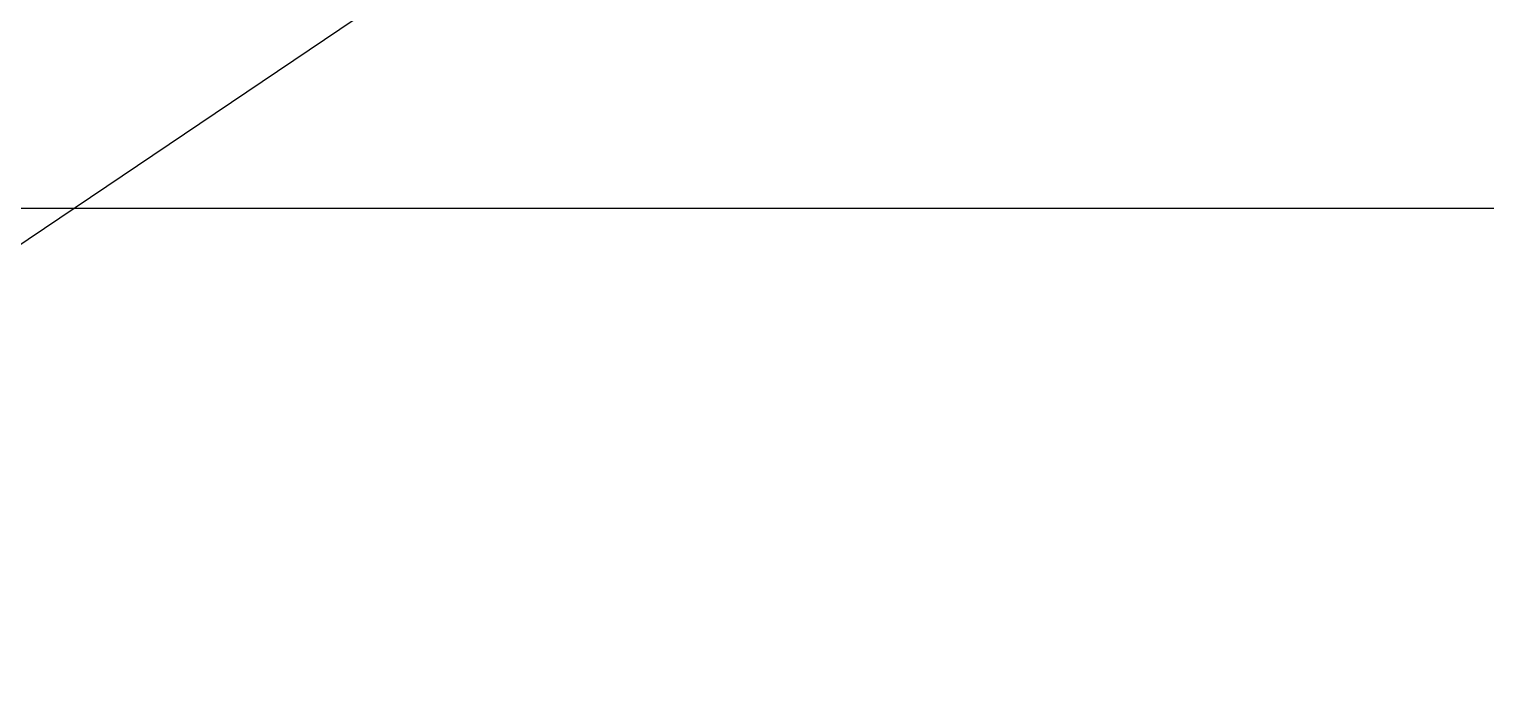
# Model space of a CAD drawing. Header units: millimetres. Extents: x 17891 to 32328, y 18593 to 29476.
# Drawn here: x 18009.67 to 18017.93, y 18987.92 to 18991.71 of the extents above; entities that cross this region are included whole.
import ezdxf

# ---------------------------------------------------------------- set-up
doc = ezdxf.new("R2010")
doc.units = ezdxf.units.MM
doc.header["$LTSCALE"] = 5
doc.layers.add('UNIT', color=6, linetype='Continuous')
doc.layers.add('WS-NO-CONTROL', color=3, linetype='Continuous')
doc.styles.add('SUBMITTAL', font='romans.shx', dxfattribs={"width": 0.75})
doc.dimstyles.new('SUBMITTAL', dxfattribs={"dimtxt": 0.09375, "dimasz": 0.09375, "dimexe": 0.03125, "dimexo": 0.0625, "dimgap": 0.0625, "dimtad": 0, "dimdec": 4, "dimzin": 4, "dimdsep": 46, "dimlunit": 4, "dimtxsty": 'SUBMITTAL', "dimcen": 0.09375, "dimclre": 6, "dimadec": 0, "dimazin": 0, "dimtfac": 1, "dimtdec": 0, "dimtofl": 0, "dimtmove": 0, "dimatfit": 3, "dimfxl": 0, "dimfrac": 2, "dimtolj": 1, "dimtzin": 4, "dimarcsym": 0})

msp = doc.modelspace()

# ---------------------------------------------------------------- linework, layer by layer
at = {"layer": 'UNIT'}
msp.add_line((18008.8122, 18990.6942), (18018.8915, 18990.6942), dxfattribs=at)

# ---------------------------------------------------------------- leaders
at = {"layer": 'WS-NO-CONTROL', "annotation_type": 0, "has_hookline": 1, "hookline_direction": 0, "text_width": 57.0471}
msp.add_leader([(17983.7415, 18973.0438), (18045.2538, 19014.5105), (18049.3264, 19014.5105)], dimstyle='SUBMITTAL', override={"dimscale": 58.18, "dimasz": 0.07, "dimgap": 0.03, "dimcen": 4.055284, "dimarcsym": 1}, dxfattribs=at)

doc.saveas('drawing.dxf')
